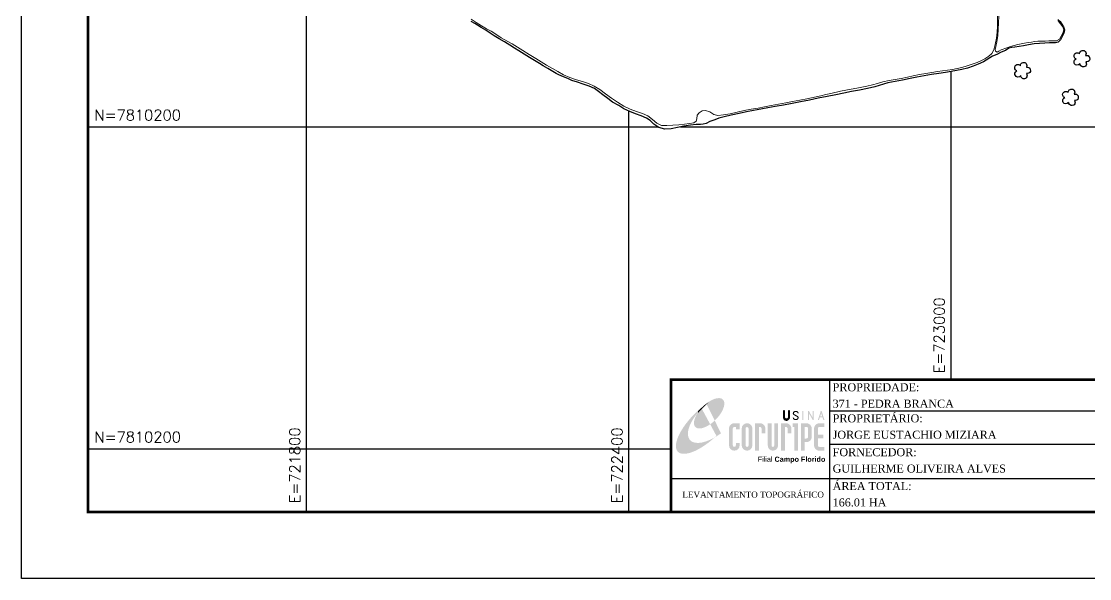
# Model space of a CAD drawing. Extents: x 721269 to 724957, y 7809358 to 7811965.
# Drawn here: x 721269 to 723258, y 7809358 to 7810397 of the extents above; entities that cross this region are included whole.
import ezdxf

# ---------------------------------------------------------------- set-up
doc = ezdxf.new("R2010")
doc.units = 0
doc.linetypes.add('CONTINUO', pattern=[0])
for name, color, linetype in [('0114000371', 1, 'Continuous'), ('0114000371020', 5, 'Continuous'), ('0114000371021', 5, 'Continuous'), ('_SIMBOLO ARVORE', 94, 'Continuous'), ('FOLHA', 5, 'Continuous'), ('MALHA', 8, 'Continuous'), ('MARGEM', 5, 'Continuous')]:
    doc.layers.add(name, color=color, linetype=linetype)
doc.styles.add('AGROCAD', font='romans.shx')
doc.styles.add('AREAS', font='times.ttf')
doc.styles.add('ARIAL', font='arial.ttf')

# ---------------------------------------------------------------- blocks, each defined once
blk = doc.blocks.new('MATO')
at = {"layer": '_SIMBOLO ARVORE', "linetype": 'CONTINUO'}
blk.add_polyline3d([(722557.9, 7810173.4, 0), (722555.3, 7810171.2, 0), (722552, 7810170.8, 0), (722549.6, 7810171.7, 0), (722547.9, 7810173.4, 0), (722547.2, 7810175.3, 0), (722547, 7810178.1, 0), (722547.9, 7810179.9, 0), (722548.9, 7810181.2, 0), (722550.8, 7810182.5, 0), (722549.6, 7810182.9, 0), (722548.4, 7810183.9, 0), (722546.9, 7810186.1, 0), (722546.7, 7810188.8, 0), (722547.7, 7810191.6, 0), (722548.8, 7810192.6, 0), (722550.7, 7810193.8, 0), (722552.8, 7810194.1, 0), (722554.5, 7810193.8, 0), (722555.8, 7810193.2, 0), (722557.2, 7810191.9, 0), (722557.6, 7810194.4, 0), (722558, 7810195.4, 0), (722559.1, 7810196.7, 0), (722560.7, 7810197.3, 0), (722562.2, 7810198, 0), (722564, 7810198.1, 0), (722565.6, 7810197.9, 0), (722567, 7810197.2, 0), (722568, 7810196.1, 0), (722568.8, 7810194.4, 0), (722569.2, 7810192.5, 0), (722568.4, 7810189.1, 0), (722570.8, 7810189.1, 0), (722572.8, 7810188.6, 0), (722574.6, 7810187.1, 0), (722575.7, 7810186, 0), (722575.9, 7810181.2, 0), (722574.8, 7810179.1, 0), (722573.2, 7810177.7, 0), (722570.8, 7810177.1, 0), (722568.7, 7810177.3, 0), (722569.8, 7810172.9, 0), (722569.3, 7810171, 0), (722568.1, 7810169.2, 0), (722566.7, 7810168.1, 0), (722564.7, 7810167.6, 0), (722562.7, 7810167.7, 0), (722561.2, 7810168.2, 0), (722559.5, 7810169.8, 0), (722558.4, 7810171.3, 0), (722558, 7810173.6, 0)], dxfattribs=at)
blk = doc.blocks.new('A$C78F83FB3')
at = {"layer": 'MARGEM'}
h = blk.add_hatch(color=20, dxfattribs=at)
edge = h.paths.add_edge_path()
edge.add_ellipse((19.49, 23.77), major_axis=(-6.68, -6.67), ratio=0.469426, start_angle=292.7328, end_angle=601.2579)
edge.add_ellipse((22.83, 22.05), major_axis=(12.64, 11.29), ratio=0.457614, start_angle=79.9069, end_angle=107.9139)
edge = h.paths.add_edge_path()
edge.add_ellipse((18.28, 18.7), major_axis=(13.95, 13.59), ratio=0.386848, start_angle=63.9612, end_angle=264.5993)
edge.add_ellipse((22.83, 22.05), major_axis=(12.64, 11.29), ratio=0.457614, start_angle=107.9139, end_angle=245.1182, ccw=False)
edge.add_ellipse((19.49, 23.77), major_axis=(-6.68, -6.67), ratio=0.469426, start_angle=241.2579, end_angle=292.7328, ccw=False)
for color, points in [(20, [(15.46, 26.12), (14.17, 24.81), (14.06, 24.24), (14.39, 23.97), (14.67, 24.54), (19.47, 29.32), (18.48, 28.66), (17.31, 27.78)]), (7, [(58.42, 24.9), (57.9, 24.9), (57.9, 21.73, -0.414214), (57.15, 20.98), (56.84, 20.98, -0.414214), (56.09, 21.73), (56.09, 24.9), (55.57, 24.9), (55.57, 21.73, 0.414214), (56.84, 20.46), (57.15, 20.46, 0.414214), (58.42, 21.73)]), (7, [(61.7, 24.9), (61.23, 24.9, 0.396318), (60.04, 23.78), (60.04, 23.72, 0.151912), (60.39, 22.97), (60.46, 22.92), (62.18, 22), (62.85, 21.83, 0.12407), (62.51, 22.42), (60.75, 23.36, -0.13192), (60.56, 23.77, -0.385578), (61.23, 24.37), (61.7, 24.37, -0.414214), (62.37, 23.7), (62.89, 23.7, 0.414214)]), (7, [(62.37, 23.7), (62.89, 23.7, 0.414214), (61.7, 24.9), (61.23, 24.9, 0.396318), (60.04, 23.78), (60.04, 23.72, 0.151912), (60.39, 22.97), (60.46, 22.92), (62.18, 22), (62.18, 22, -0.131921), (62.37, 21.59, -0.385578), (61.7, 20.98), (61.23, 20.98, -0.414214), (60.56, 21.65), (60.04, 21.65, 0.414214), (61.23, 20.46), (61.7, 20.46, 0.402546), (62.89, 21.61, 0.165292), (62.51, 22.42), (60.75, 23.36, -0.13192), (60.56, 23.77, -0.385578), (61.23, 24.37), (61.7, 24.37, -0.414214)]), (7, [(30.97, 12.46), (29.13, 12.46), (29.13, 8.21, 1), (34.29, 8.21), (34.29, 9.41), (32.45, 9.41), (32.45, 8.21, -1), (30.97, 8.21)])]:
    blk.add_hatch(color=color, dxfattribs=at).paths.add_polyline_path(points)
h = blk.add_hatch(color=7, dxfattribs=at)
h.paths.add_polyline_path([(65.24, 24.9), (64.72, 24.9), (64.72, 20.46), (65.24, 20.46)])
h.paths.add_polyline_path([(67.38, 20.46), (67.9, 20.46), (67.9, 23.74), (69.74, 20.46), (70.23, 20.46), (70.23, 24.9), (69.71, 24.9), (69.71, 21.58), (67.85, 24.9), (67.38, 24.9)])
h.paths.add_polyline_path([(72.17, 20.46), (72.72, 20.46), (73.14, 21.73), (74.49, 21.73), (74.9, 20.46), (75.45, 20.46), (74, 24.9), (73.62, 24.9)])
h.paths.add_polyline_path([(73.81, 23.8), (74.32, 22.25), (73.31, 22.25)], flags=16)
h = blk.add_hatch(color=7, dxfattribs=at)
h.paths.add_polyline_path([(31.71, 18.93, 0.414214), (29.13, 16.35), (29.13, 12.46), (30.97, 12.46), (30.97, 16.35, -0.414214), (31.71, 17.09), (32.45, 17.09), (32.45, 16.02), (34.29, 16.02), (34.29, 18.93)])
h.paths.add_polyline_path([(44.15, 17.09, -0.414214), (44.89, 16.35), (44.89, 14.1), (46.72, 14.1), (46.72, 16.17, 0.433937), (44.15, 18.93), (41.77, 18.93), (41.77, 12.46), (43.61, 12.46), (43.61, 17.09)])
h.paths.add_polyline_path([(43.61, 12.46), (41.77, 12.46), (41.77, 5.62), (43.61, 5.62)])
h.paths.add_polyline_path([(47.92, 12.46), (49.75, 12.46), (49.75, 18.93), (47.92, 18.93)])
h.paths.add_polyline_path([(52.91, 18.93), (51.08, 18.93), (51.08, 12.46), (52.91, 12.46)])
h.paths.add_polyline_path([(51.08, 8.12, -1), (49.75, 8.12), (49.75, 12.46), (47.92, 12.46), (47.92, 8.12, 1), (52.91, 8.12), (52.91, 12.46), (51.08, 12.46)])
h.paths.add_polyline_path([(54.41, 12.46), (56.25, 12.46), (56.25, 17.09), (56.79, 17.09, -0.414214), (57.53, 16.35), (57.53, 14.1), (59.36, 14.1), (59.36, 16.17, 0.433937), (56.79, 18.93), (54.41, 18.93)])
h.paths.add_polyline_path([(56.25, 12.46), (54.41, 12.46), (54.41, 5.62), (56.25, 5.62)])
h.paths.add_polyline_path([(60.73, 12.46), (62.58, 12.46), (62.58, 18.93), (60.02, 18.93), (60.02, 17.08), (60.73, 17.08)])
h.paths.add_polyline_path([(62.58, 12.46), (60.73, 12.46), (60.73, 5.62), (62.58, 5.62)])
h.paths.add_polyline_path([(64.06, 12.46), (65.82, 12.46), (65.82, 17.17), (66.66, 17.17, -0.450417), (67.48, 16.25), (67.48, 12.46), (69.24, 12.46, 0.002307), (69.24, 12.48, 0.005282), (69.23, 12.54, -0.000938), (69.23, 12.53), (69.23, 16.17, 0.433937), (66.66, 18.93), (64.06, 18.93)])
h.paths.add_polyline_path([(64.06, 5.62), (65.82, 5.62), (65.82, 9.77), (66.66, 9.77, 0.426056), (69.24, 12.46), (67.48, 12.46), (67.48, 12.45, -0.450417), (66.66, 11.53), (65.82, 11.53), (65.82, 12.46), (64.06, 12.46)])
h.paths.add_polyline_path([(70.37, 12.46), (74.87, 12.46), (74.87, 13.44), (72.21, 13.44), (72.21, 16.35, -0.414214), (72.95, 17.09), (75.38, 17.09), (75.38, 18.93), (72.95, 18.93, 0.414214), (70.37, 16.35)])
h.paths.add_polyline_path([(72.21, 11.62), (74.87, 11.62), (74.87, 12.46), (70.37, 12.46), (70.37, 8.21, 0.414214), (72.95, 5.62), (75.38, 5.62), (75.38, 7.47), (72.95, 7.47, -0.414214), (72.21, 8.21)])
h = blk.add_hatch(color=7, dxfattribs=at)
h.paths.add_polyline_path([(35.29, 16.35), (35.29, 8.21, 1), (40.46, 8.21, 0.016978), (40.45, 8.38), (40.45, 16.17, 0.433937), (37.88, 18.93), (37.87, 18.93, 0.41391)])
h.paths.add_polyline_path([(38.62, 16.35), (38.62, 8.21, -1), (37.13, 8.21), (37.13, 16.35, -1)], flags=16)
at = {"layer": 'MARGEM', "color": 7}
blk.add_lwpolyline([(58.42, 24.9), (57.9, 24.9), (57.9, 21.73, -0.414214), (57.15, 20.98), (56.84, 20.98, -0.414214), (56.09, 21.73), (56.09, 24.9), (55.57, 24.9), (55.57, 21.73, 0.414214), (56.84, 20.46), (57.15, 20.46, 0.414214), (58.42, 21.73), (58.42, 24.9)], format="xyb", close=True, dxfattribs=at)
at = {"layer": 'MARGEM', "color": 252, "insert": (43.05, 2.72), "char_height": 2.5, "attachment_point": 1, "style": 'ARIAL'}
blk.add_mtext_dynamic_manual_height_columns('Filial {\\fArial|b1|i0|c0|p34;Campo Florido}', width=33.0271, gutter_width=2.46, heights=[2.95], dxfattribs=at)
blk = doc.blocks.new('d')
at = {"layer": 'MARGEM', "linetype": 'ByBlock', "xscale": 7.64501357423452, "yscale": 7.64501357423452, "zscale": 7.64501357423452}
blk.add_blockref('A$C78F83FB3', (729346.9, 7805661.4), dxfattribs=at)
blk = doc.blocks.new('coordi')
at = {"layer": 'MALHA', "linetype": 'Continuous', "style": 'AGROCAD'}
blk.add_attdef('COORDI', (6, 6), '', height=10, dxfattribs=at)

msp = doc.modelspace()

# ---------------------------------------------------------------- linework, layer by layer
at = {"layer": '0114000371'}
msp.add_lwpolyline([(723198.6, 7810399.9), (723203, 7810396.1), (723209.5, 7810386.4), (723211.3, 7810380.6), (723210.2, 7810374.6), (723207.1, 7810368.3), (723203.5, 7810362.4), (723199.6, 7810357.9), (723194.6, 7810356.3), (723189.6, 7810356.4), (723183.1, 7810356.5), (723174.6, 7810356.1), (723164.4, 7810355.6), (723154.5, 7810354.6), (723144.3, 7810352.9), (723135, 7810351.3), (723126.5, 7810349.8), (723118.9, 7810348.6), (723113.2, 7810348), (723107.7, 7810346.4), (723101.2, 7810342.6), (723093.4, 7810338.9), (723085, 7810334.9), (723077.3, 7810331.7), (723060.4, 7810321.3), (723050.7, 7810317.1), (723040.9, 7810313.1), (723030.8, 7810309.4), (723020.2, 7810306.7), (723000.4, 7810303), (722989.4, 7810301.6), (722977.1, 7810299.6), (722963.5, 7810297.3), (722949.7, 7810295.1), (722936.5, 7810292.6), (722923.6, 7810290.2), (722909.8, 7810287.2), (722895.6, 7810284.5), (722882, 7810281.8), (722857.9, 7810274.9), (722844.3, 7810271.7), (722829.2, 7810268.6), (722814.5, 7810265.9), (722800.1, 7810263.1), (722785.4, 7810259.9), (722769.1, 7810256.5), (722752.5, 7810253.3), (722736.1, 7810249.8), (722719.5, 7810246.4), (722704.1, 7810243.4), (722687.9, 7810240.4), (722672.3, 7810237.8), (722658.9, 7810235.4), (722645.5, 7810233), (722632, 7810230.2), (722618.8, 7810227.8), (722605.3, 7810224.9), (722590.8, 7810221.7), (722577.4, 7810218.9), (722567.4, 7810216.2), (722560.1, 7810213.1), (722550.6, 7810210.2), (722543.9, 7810206.1), (722538.1, 7810205.1), (722533.5, 7810204.6), (722525.3, 7810204.3), (722514.5, 7810203.2), (722502.1, 7810201.2), (722490.7, 7810199), (722478.9, 7810196.3), (722467.2, 7810195.4), (722455.8, 7810198.6), (722446.7, 7810205.2), (722439.7, 7810211.6), (722433, 7810216.4), (722423.2, 7810220.3), (722412.6, 7810224.3), (722401.7, 7810228.8), (722390.8, 7810233.9), (722381.5, 7810240.1), (722369.6, 7810245.8), (722360.9, 7810252.8), (722351.4, 7810259.8), (722343.8, 7810265.9), (722335.9, 7810271.2), (722326.3, 7810275.8), (722315.1, 7810279.6), (722304.4, 7810283), (722293.9, 7810286.1), (722286.3, 7810290.2), (722278.6, 7810293.1), (722269.6, 7810297.2), (722264.5, 7810299.7), (722249.2, 7810308.7), (722240.7, 7810313.8), (722233.5, 7810318.1), (722224.6, 7810323.4), (722215, 7810329.3), (722205, 7810335.5), (722195.4, 7810341.6), (722186.9, 7810346.9), (722178.4, 7810352.1), (722168.4, 7810358.2), (722158.8, 7810364.1), (722149.5, 7810369.9), (722141.8, 7810374.8), (722133.7, 7810379.9), (722125.3, 7810385.1), (722118.3, 7810389.4), (722113.2, 7810392.8), (722106.1, 7810396.6)], dxfattribs=at)
at = {"layer": '0114000371020', "lineweight": 20, "elevation": 558.1}
msp.add_lwpolyline([(723088.7, 7810406), (723088.3, 7810394), (723087.8, 7810381.8), (723087, 7810369.8), (723085.5, 7810358.3), (723083.5, 7810350), (723082, 7810344.4), (723082.8, 7810340.9), (723085.8, 7810339.5), (723088.7, 7810341.1), (723093.5, 7810343.7), (723103.9, 7810347.4), (723110.5, 7810349.8), (723117.5, 7810351.7), (723124.1, 7810353.2), (723130.7, 7810354.5), (723137, 7810355.7), (723143.4, 7810357), (723149.5, 7810358), (723155.3, 7810358.8), (723161.5, 7810359.4), (723168, 7810359.7), (723175.1, 7810359.9), (723182.2, 7810360.1), (723189.6, 7810360.1), (723196.5, 7810360.2), (723201.6, 7810363.5), (723205.3, 7810369.1), (723208.4, 7810374.8), (723210, 7810380.8), (723207.8, 7810386.4), (723203.8, 7810392.3), (723199.6, 7810397.3)], dxfattribs=at)
at = {"layer": '0114000371021', "lineweight": 20}
msp.add_lwpolyline([(722106.2, 7810400.9), (722115.8, 7810394.6), (722125.6, 7810388.5), (722134.9, 7810382.8), (722143.4, 7810378.1), (722152.2, 7810372.8), (722162.4, 7810366.1), (722174.8, 7810359.2), (722182.8, 7810354.8), (722202.9, 7810342.2), (722214.7, 7810334.6), (722226.9, 7810327.3), (722246.7, 7810315.1), (722257.7, 7810308.9), (722267.9, 7810303.2), (722278.5, 7810297.1), (722290.3, 7810291.8), (722302.5, 7810287.9), (722313.8, 7810284.5), (722324.8, 7810280.9), (722335.2, 7810276), (722345.8, 7810269.4), (722356.3, 7810261.7), (722367.4, 7810253.6), (722378.8, 7810245.8), (722390.5, 7810238.8), (722402.5, 7810233), (722414.5, 7810228.5), (722425.7, 7810224.9), (722435.6, 7810220.4), (722444.2, 7810214), (722452.1, 7810207.1), (722460.5, 7810202.6), (722470.6, 7810202.7), (722482, 7810203.3), (722493.1, 7810203.8), (722503.6, 7810205), (722513.1, 7810206.5), (722520.8, 7810207.8), (722525.5, 7810210.5), (722526.8, 7810215.2), (722527.3, 7810221.5), (722530.7, 7810225.9), (722536.8, 7810229.6), (722542.8, 7810230.6), (722551, 7810227.8), (722558.1, 7810223.1), (722565.7, 7810221.3), (722576, 7810222.4), (722588.5, 7810224.5), (722614.8, 7810230.4), (722627.9, 7810232.8), (722640.6, 7810235), (722652.9, 7810237.4), (722665.3, 7810239.9), (722678.8, 7810242.3), (722692.3, 7810244.9), (722704.8, 7810247.4), (722718.1, 7810249.7), (722731.6, 7810252.5), (722757.6, 7810258.1), (722766.8, 7810260.2), (722776, 7810262.3), (722794.4, 7810266.3), (722814, 7810270.2), (722824.3, 7810272.2), (722833.9, 7810273.9), (722843.3, 7810275.9), (722853.4, 7810278.5), (722863.1, 7810281.1), (722873.1, 7810283.6), (722885, 7810286.3), (722895.9, 7810288.4), (722907.3, 7810290.4), (722918.6, 7810292.7), (722929.3, 7810294.9), (722941.1, 7810297.5), (722953.1, 7810299.6), (722964.1, 7810301.4), (722974.5, 7810303), (722984.1, 7810304.4), (722993.5, 7810305.8), (723002.4, 7810306.9), (723011.1, 7810308.6), (723020.3, 7810310.8), (723030.2, 7810313.6), (723039.4, 7810316.6), (723048.7, 7810320), (723055.3, 7810322.9), (723062.6, 7810327), (723070, 7810331.7), (723075.9, 7810336.5), (723079.4, 7810343.5), (723082.2, 7810353.6), (723084.3, 7810365.1), (723085.7, 7810376.4), (723086.3, 7810387.8), (723086.7, 7810412.1)], dxfattribs=at)
at = {"layer": 'FOLHA', "color": 5}
msp.add_lwpolyline([(724956.6, 7809358.1), (721268.9, 7809358.1), (721268.9, 7811965.4), (724956.6, 7811965.4)], close=True, dxfattribs=at)
at = {"layer": 'FOLHA', "color": 5, "const_width": 4.97}
for points in [[(721392.9, 7811847.1), (724838.3, 7811847.1), (724838.3, 7809482.2), (721392.9, 7809482.2)], [(722478.7, 7809728.8), (724838.3, 7809728.8), (724838.3, 7809482.2), (722478.7, 7809482.2)]]:
    msp.add_lwpolyline(points, close=True, dxfattribs=at)
at = {"layer": 'FOLHA', "color": 5}
for points in [[(722773.6, 7809728.8), (722773.6, 7809482.2)], [(722773.6, 7809670.9), (723576.4, 7809670.9)], [(723576.4, 7809607.8), (722773.6, 7809607.8)], [(722478.7, 7809544.8), (723576.4, 7809544.8)]]:
    msp.add_lwpolyline(points, dxfattribs=at)
at = {"layer": 'MALHA'}
for points in [[(721800, 7809482.2), (721800, 7810568.6)], [(723000, 7809728.8), (723000, 7810303)], [(722400, 7809482.2), (722400, 7810229.6)], [(721392.9, 7810200), (722453.8, 7810200)], [(722496, 7810200), (723394.7, 7810200)], [(721392.9, 7809600), (722478.7, 7809600)]]:
    msp.add_lwpolyline(points, dxfattribs=at)

# ---------------------------------------------------------------- block references
at = {"xscale": 0.5023769135796362, "yscale": 0.5023769135796362, "zscale": 0.5023769135796362}
msp.add_blockref('d', (356067.6, 3888190.9), dxfattribs=at)
at = {"layer": '_SIMBOLO ARVORE'}
for p in [(682.2, 144.1), (571.8, 122.1), (661, 72.1)]:
    msp.add_blockref('MATO', p, dxfattribs=at)
at = {"layer": 'MALHA'}
ref = msp.add_blockref('coordi', (721392.9, 7810200), dxfattribs=dict(at, xscale=2, yscale=2, zscale=2))
ref.add_attrib('COORDI', 'N=7810200', (721404.9, 7810212), dxfattribs={"height": 20, "style": 'AGROCAD'})
ref = msp.add_blockref('coordi', (723000, 7809728.8), dxfattribs=dict(at, xscale=2, yscale=2, zscale=2, rotation=90))
ref.add_attrib('COORDI', 'E=723000', (722988, 7809740.8), dxfattribs={"height": 20, "rotation": 90, "style": 'AGROCAD'})
ref = msp.add_blockref('coordi', (721392.9, 7809600), dxfattribs=dict(at, xscale=2, yscale=2, zscale=2))
ref.add_attrib('COORDI', 'N=7810200', (721404.9, 7809612), dxfattribs={"height": 20, "style": 'AGROCAD'})
ref = msp.add_blockref('coordi', (721800, 7809486.4), dxfattribs=dict(at, xscale=2, yscale=2, zscale=2, rotation=90))
ref.add_attrib('COORDI', 'E=721800', (721788, 7809498.4), dxfattribs={"height": 20, "rotation": 90, "style": 'AGROCAD'})
ref = msp.add_blockref('coordi', (722400, 7809486.4), dxfattribs=dict(at, xscale=2, yscale=2, zscale=2, rotation=90))
ref.add_attrib('COORDI', 'E=722400', (722388, 7809498.4), dxfattribs={"height": 20, "rotation": 90, "style": 'AGROCAD'})

# ---------------------------------------------------------------- texts
at = {"layer": 'FOLHA', "color": 7, "attachment_point": 4, "style": 'AREAS'}
for s, insert, char_height in [('PROPRIEDADE:', (722779.5, 7809714.6), 14.902), ('371 - PEDRA BRANCA', (722779.5, 7809684.1), 14.902), ('PROPRIETÁRIO:', (722779.5, 7809656.7), 14.902), ('JORGE EUSTACHIO MIZIARA', (722779.5, 7809626.2), 14.902), ('FORNECEDOR:', (722779.5, 7809593.6), 14.902), ('GUILHERME OLIVEIRA ALVES', (722779.5, 7809563.1), 14.902), ('ÁREA TOTAL:', (722779.5, 7809530.5), 14.902), ('LEVANTAMENTO TOPOGRÁFICO', (722499.6, 7809514.6), 11.242), ('166.01 HA', (722779.5, 7809500), 14.9)]:
    msp.add_mtext(s, dxfattribs=dict(at, insert=insert, char_height=char_height))

doc.saveas('drawing.dxf')
